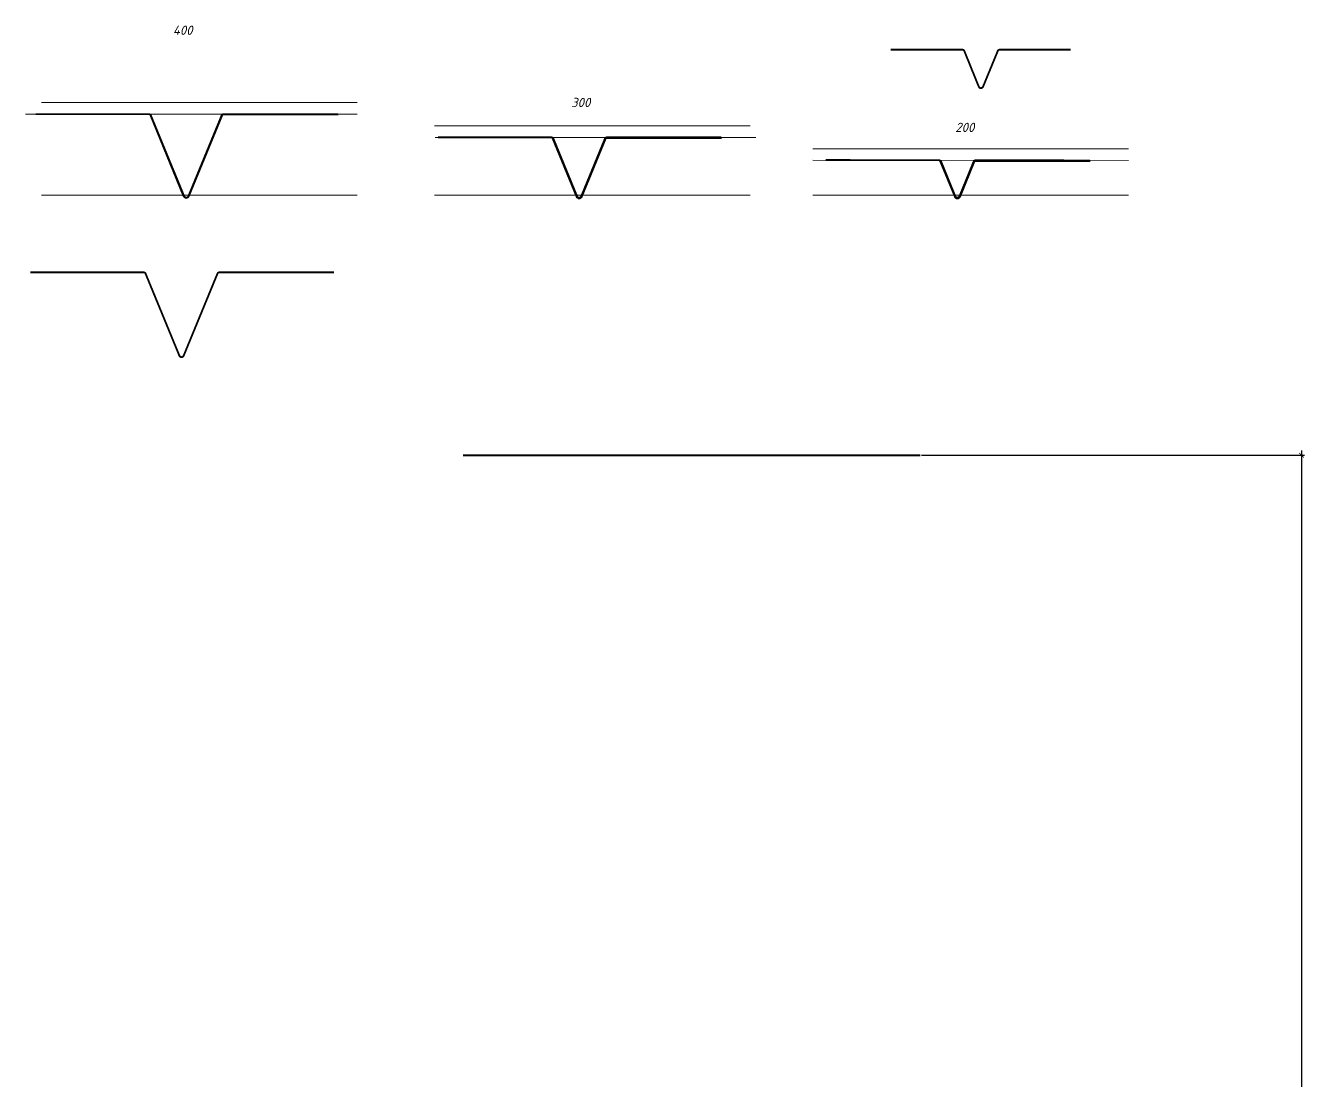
# Model space of a CAD drawing. Header units: millimetres. Extents: x -1807136 to 209800, y 0 to 410608.
# Drawn here: x 25934 to 31449, y 27109 to 31660 of the extents above; entities that cross this region are included whole.
import ezdxf
from ezdxf.enums import TextEntityAlignment as Align

# ---------------------------------------------------------------- set-up
doc = ezdxf.new("R2010")
doc.units = ezdxf.units.MM
doc.header["$PDMODE"] = 3
doc.layers.get('0').update_dxf_attribs({"lineweight": 5})
doc.layers.get('Defpoints').update_dxf_attribs({"lineweight": 0})
for name, color, linetype, lineweight in [('#Dimensions', 7, 'Continuous', 9), ('#Арматура', 152, 'Continuous', 30), ('#Бетон разрез', 22, 'Continuous', 40), ('k_ Размеры', 7, 'Continuous', 15)]:
    doc.layers.add(name, color=color, linetype=linetype, lineweight=lineweight)
doc.layers.add('#Арматура вид_2', color=7, linetype='Continuous', lineweight=35, true_color=0x616161)
doc.styles.add('STEP PR', font='isocpeui.ttf')
doc.dimstyles.new('SPDS', dxfattribs={"dimscale": 10, "dimtxt": 2.5, "dimasz": 2, "dimexe": 1.25, "dimexo": 0.625, "dimtad": 1, "dimdec": 0, "dimrnd": 0.001, "dimtxsty": 'STEP PR', "dimblk": 'ARCHTICK', "dimcen": 2.5, "dimdle": 2, "dimclrd": 256, "dimclre": 256, "dimclrt": 7, "dimadec": 0, "dimazin": 2, "dimtfac": 0.75, "dimtdec": 0, "dimtmove": 1, "dimatfit": 3, "dimfxl": 1, "dimtolj": 1, "dimarcsym": 1})

# ---------------------------------------------------------------- blocks, each defined once
blk = doc.blocks.new('_ArchTick')
at = {"color": 0, "linetype": 'ByBlock', "const_width": 0.15}
blk.add_lwpolyline([(-0.5, -0.5), (0.5, 0.5)], dxfattribs=at)
blk = doc.blocks.new('*D557')
at = {"layer": 'Defpoints', "color": 0, "transparency": 16777216}
for p in [(29791.9, 29806.4), (30357.6, 21921.4), (31436.4, 21921.4)]:
    blk.add_point(p, dxfattribs=at)
at = {"layer": 'k_ Размеры', "lineweight": -2, "transparency": 16777216}
for p, q in [((29798.1, 29806.4), (31448.9, 29806.4)), ((31436.4, 29826.4), (31436.4, 21901.4)), ((30363.8, 21921.4), (31448.9, 21921.4))]:
    blk.add_line(p, q, dxfattribs=at)
at = {"layer": 'k_ Размеры', "lineweight": -2, "transparency": 16777216, "xscale": 20, "yscale": 20, "zscale": 20}
for p, rotation in [((31436.4, 29806.4), 90), ((31436.4, 21921.4), 270)]:
    blk.add_blockref('_ArchTick', p, dxfattribs=dict(at, rotation=rotation))
at = {"layer": 'k_ Размеры', "color": 7, "transparency": 16777216, "insert": (31417.5, 25863.9), "char_height": 25, "attachment_point": 5, "rotation": 90, "style": 'STEP PR'}
blk.add_mtext('\\A1;7885', dxfattribs=at)

msp = doc.modelspace()

# ---------------------------------------------------------------- linework, layer by layer
at = {"layer": '#Арматура', "const_width": 8}
for points in [[(27281.78509, 31278.10208), (26788.48239, 31278.10208, 0.3039319964), (26779.23541, 31271.9091), (26636.09508, 30924.27525, -0.6681786379), (26617.61749, 30924.27525), (26474.44107, 31271.9091, 0.3039319964), (26465.19409, 31278.10208), (25976.91097, 31278.10208)], [(28934.76012, 31178.10208), (28441.45742, 31178.10208, 0.3039319964), (28432.21045, 31171.9091), (28330.49779, 30924.27525, -0.6681786379), (28312.0202, 30924.27525), (28210.32345, 31171.9091, 0.3039319964), (28201.07647, 31178.10208), (27712.79336, 31178.10208)], [(30524.83219, 31078.36045), (30031.53071, 31079.14174, 0.3039319964), (30022.28373, 31072.94876), (29961.55006, 30924.27525, -0.6681786379), (29943.07247, 30924.27525), (29882.2746, 31073.17741, 0.3039319964), (29873.02762, 31079.37039), (29384.74572, 31080.14535)]]:
    msp.add_lwpolyline(points, format="xyb", dxfattribs=at)
at = {"layer": '#Арматура'}
for points in [[(26469.07332, 31276.44009), (26613.92197, 30924.74451, 0.6681786379), (26639.7906, 30924.74451), (26784.4578, 31276.10208), (27281.78509, 31276.10208)], [(28204.9557, 31174.44009), (28308.32468, 30922.74451, 0.6681786379), (28334.19331, 30922.74451), (28437.43284, 31174.10208), (28934.76012, 31174.10208)], [(29876.90686, 31075.70839), (29939.37695, 30922.74451, 0.6681786379), (29965.24557, 30922.74451), (30027.50612, 31075.14174), (30524.83341, 31075.14174)]]:
    msp.add_lwpolyline(points, format="xyb", dxfattribs=at)
at = {"layer": '#Арматура вид_2', "const_width": 8}
for points in [[(30441.36397, 31556.61034), (30135.59281, 31556.61034, 0.3039319964), (30126.34583, 31550.41736), (30063.08107, 31396.7835, -0.6681786379), (30044.60348, 31396.7835), (29982.34887, 31550.41736, 0.3039319964), (29973.10189, 31556.61034), (29664.37096, 31556.61034)], [(27263.83181, 30595.88853), (26770.52911, 30595.88853, 0.3039319964), (26761.28213, 30589.69555), (26615.65953, 30236.06169, -0.6681786379), (26597.18194, 30236.06169), (26451.53436, 30589.69555, 0.3039319964), (26442.28739, 30595.88853), (25954.00427, 30595.88853)]]:
    msp.add_lwpolyline(points, format="xyb", dxfattribs=at)
at = {"layer": '#Бетон разрез'}
msp.add_lwpolyline([(27821.11572, 29806.41891), (29791.89519, 29806.41891)], dxfattribs=at)
for points in [[(26003.08677, 31328.10208), (27364.41178, 31328.10208)], [(25933.9103, 31278.10208), (27364.41178, 31278.10208)], [(26774.4805, 31278.10208), (27286.07395, 31278.10208)], [(27697.48949, 31228.10208), (29058.81449, 31228.10208)], [(27699.9953, 31178.10208), (29083.07429, 31178.10208)], [(29328.54175, 31128.10208), (30689.86676, 31128.10208)], [(29328.54175, 31080.23334), (30689.86676, 31078.10208)], [(26003.08677, 30928.10208), (27364.41178, 30928.10208)], [(27697.48949, 30928.10208), (29058.81449, 30928.10208)], [(29328.54175, 30928.10208), (30689.86676, 30928.10208)]]:
    msp.add_lwpolyline(points)

# ---------------------------------------------------------------- texts
at = {"layer": '#Dimensions', "style": 'STEP PR'}
for s, p in [('400', (26611.50213, 31620.30181)), ('300', (28327.81849, 31308.58488)), ('200', (29984.27923, 31201.10834))]:
    msp.add_text(s, height=40, dxfattribs=at).set_placement(p, align=Align.CENTER)

# ---------------------------------------------------------------- dimensions: what is measured, and where the dimension line sits
at = {"layer": 'k_ Размеры'}
dim = msp.add_linear_dim(base=(31436.43829, 21921.41891), p1=(29791.89519, 29806.41891), p2=(30357.55289, 21921.41891), angle=90, dimstyle='SPDS', dxfattribs=at)
dim.commit()
dim.dimension.update_dxf_attribs({"geometry": '*D557', "text_midpoint": (31417.52731, 25863.91891)})

doc.saveas('drawing.dxf')
